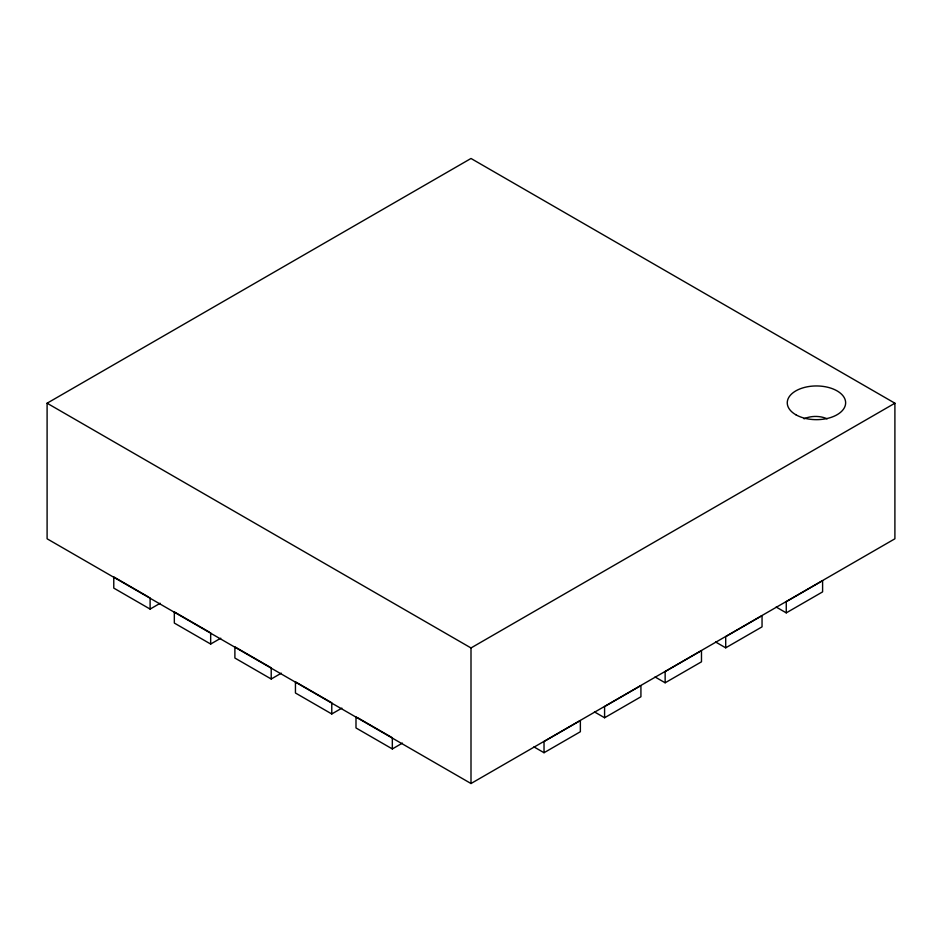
<?xml version="1.0" encoding="UTF-8"?>
<svg xmlns="http://www.w3.org/2000/svg" width="942" height="942" viewBox="0 0 942 942"><rect width="100%" height="100%" fill="white"/><g stroke="black" fill="none" stroke-linecap="round" stroke-linejoin="round"><path stroke-width="1.41" d="M47.1 403.211L471 158.48L894.9 403.211L894.9 538.789L471 783.52L47.1 538.789L47.1 403.211L471 647.955L894.9 403.211M148.848 597.169L113.77 576.916L113.77 588.102L150.108 609.085L160.199 603.257M209.407 632.129L174.329 611.876L174.329 623.062L210.667 644.045L220.758 638.217M271.214 679.005L271.214 667.819L234.888 646.836L234.888 658.034L271.214 679.005L281.317 673.177M331.772 713.965L331.772 702.779L295.447 681.808L295.447 692.994L331.772 713.965L341.864 708.137M355.994 716.768L355.994 727.954L392.331 748.937L402.422 743.108M544.029 752.717L580.366 731.734L580.366 720.548L544.029 741.531L544.029 752.717L533.937 746.888M604.587 717.757L640.925 696.774L640.925 685.588L604.587 706.559L604.587 717.757L594.496 711.928M665.146 682.785L701.484 661.814L701.484 650.628L665.146 671.599L665.146 682.785L655.055 676.968M725.705 647.825L762.043 626.854L762.043 615.668L725.705 636.639L725.705 647.825L715.614 641.997M786.264 612.865L822.601 591.882L822.601 580.696L786.264 601.679L786.264 612.865L776.173 607.037M357.253 717.486L392.331 737.739L392.331 748.937M471 647.955L471 783.52M210.667 632.859L210.667 644.045M150.108 597.899L150.108 609.085M804.091 418.849A17.898 10.327 0 0 1 827.1 418.849M795.802 414.727A29.202 16.862 0 0 0 844.644 407.18A29.202 16.862 0 0 0 808.884 386.526A29.202 16.862 0 0 0 795.802 414.727"/></g></svg>
